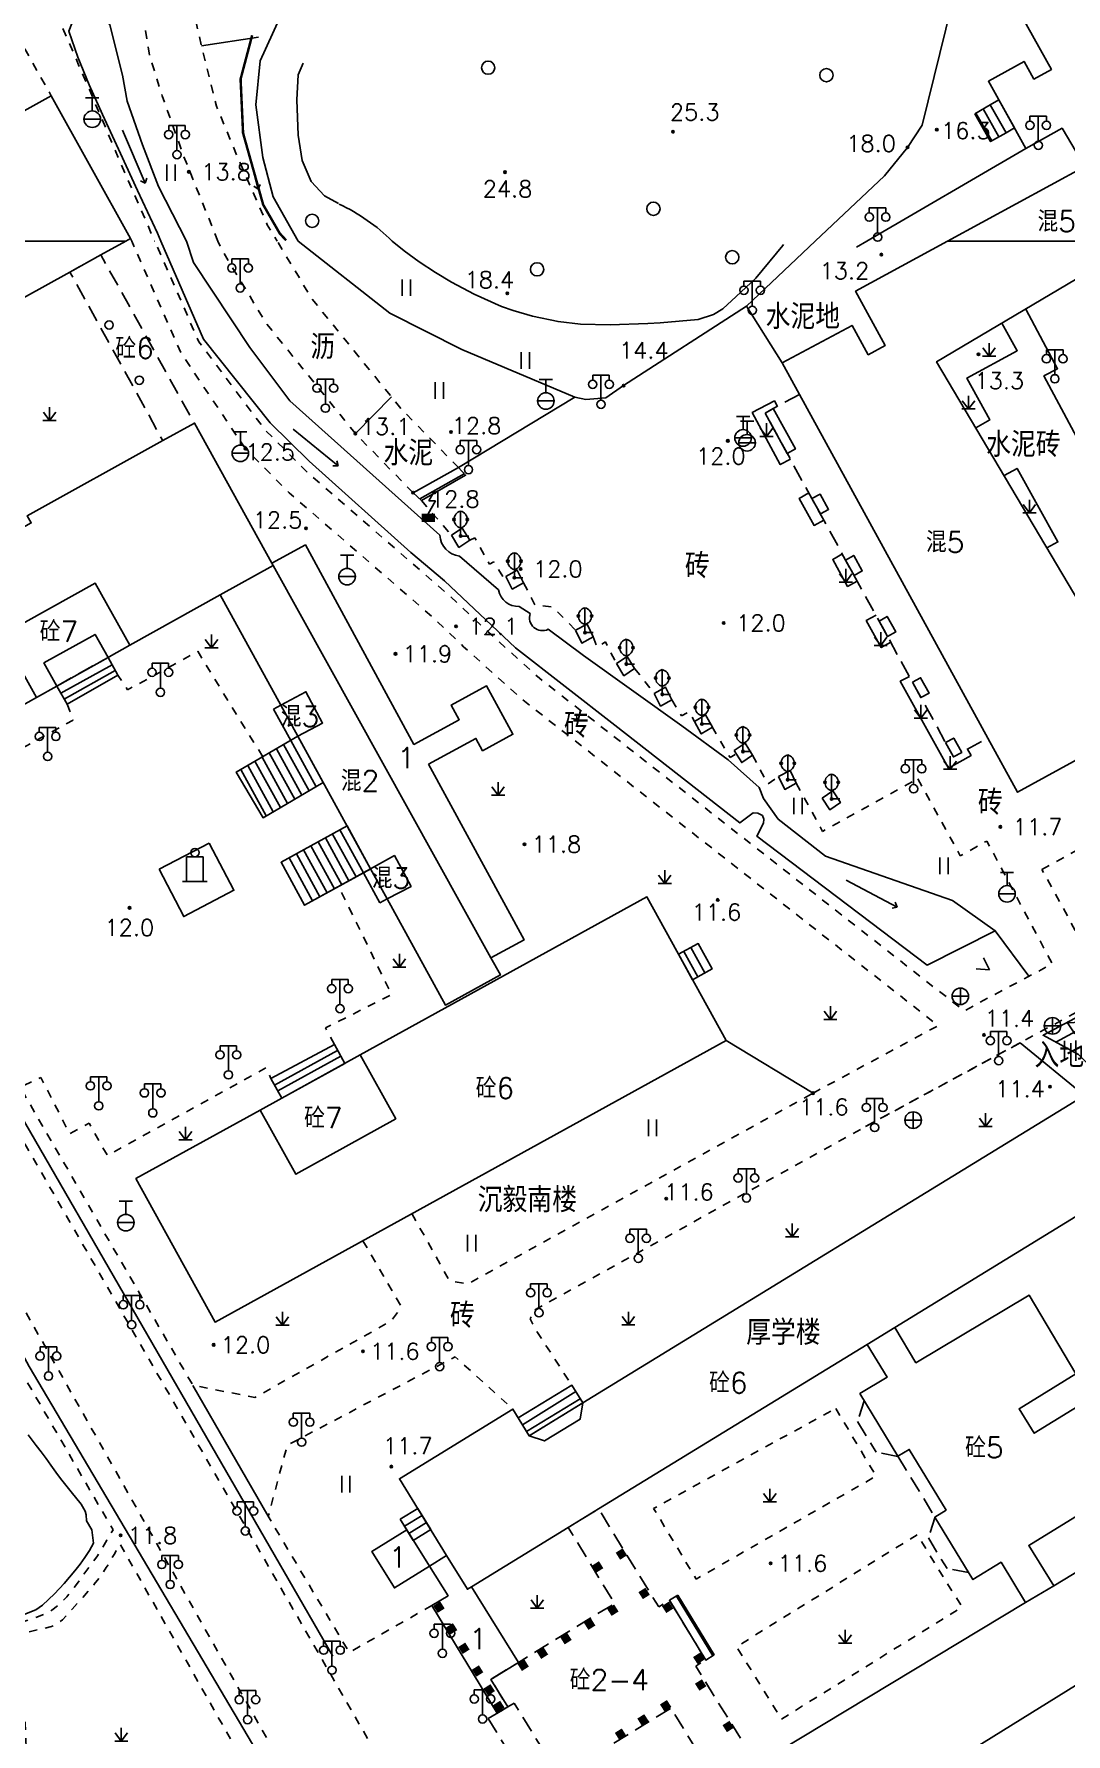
# Model space of a CAD drawing. Extents: x 115374 to 116875, y 149866 to 152432.
# Drawn here: x 116290.3 to 116415, y 150319.4 to 150525.1 of the extents above; entities that cross this region are included whole.
import ezdxf
from ezdxf.enums import TextEntityAlignment as Align

# ---------------------------------------------------------------- set-up
doc = ezdxf.new("R2010")
doc.units = 0
doc.header["$MEASUREMENT"] = 0
doc.header["$PDMODE"] = 32
doc.header["$PDSIZE"] = 0.3
for name, pattern in [('X3', [5, 4, -1]), ('X5', [3, 2, -1]), ('X6', [2, 1, -1])]:
    doc.linetypes.add(name, pattern=pattern)
doc.layers.get('0').update_dxf_attribs({"linetype": 'CONTINUOUS'})
for name, color, linetype in [('BOUND', 7, 'CONTINUOUS'), ('DLDW', 14, 'CONTINUOUS'), ('DLSS', 5, 'CONTINUOUS'), ('DMTZ', 5, 'CONTINUOUS'), ('GCD', 1, 'CONTINUOUS'), ('GXYZ', 2, 'CONTINUOUS'), ('JMD', 6, 'CONTINUOUS'), ('SXSS', 5, 'CONTINUOUS'), ('YZH', 2, 'CONTINUOUS'), ('ZBTZ', 5, 'CONTINUOUS')]:
    doc.layers.add(name, color=color, linetype=linetype)
doc.styles.add('HZ', font='rs.shx', dxfattribs={"bigfont": 'hztxt.shx'})
doc.linetypes.add('X33', pattern='A,2,[150,symbolx.shx,S=1,R=0,X=0,Y=1],1e-11', length=2)
doc.linetypes.add('X34', pattern='A,2,[150,symbolx.shx,S=1,R=0,X=0,Y=0],1e-11', length=2)
doc.linetypes.add('X35', pattern='A,2,[4,symbolt.shx,S=1,R=0,X=0,Y=0],2,[28,symbolt.shx,S=1,R=0,X=0,Y=0],1e-11', length=4)
doc.linetypes.add('X36', pattern='A,2,[4,symbolt.shx,S=1,R=180,X=0,Y=0],2,[28,symbolt.shx,S=1,R=180,X=0,Y=0],1e-11', length=4)
doc.linetypes.add('X4', pattern='A,0,-1e-09,[149,symbolx.shx,S=0.15,R=0,X=0,Y=0],-1.6', length=1.6)
doc.linetypes.add('X49', pattern='A,0,[5,symbolt.shx,S=1,R=0,X=0,Y=0],-10', length=10)

# ---------------------------------------------------------------- blocks, each defined once
blk = doc.blocks.new('GC133')
for p, q in [((-0.81, 2.59), (0.79, 2.59)), ((-0.01, 0.99), (-0.01, 2.59)), ((-1.01, -0.01), (0.99, -0.01))]:
    blk.add_line(p, q)
blk.add_circle((-0.01, -0.01), 1)
blk = doc.blocks.new('GC097')
for p, q in [((-1, 2.92), (-1, 3.52)), ((-1, 3.52), (1, 3.52)), ((0, 0.52), (0, 3.52)), ((1, 3.52), (1, 2.92))]:
    blk.add_line(p, q)
for centre in [(-1, 2.42), (1, 2.42), (0.01, 0)]:
    blk.add_circle(centre, 0.5)
blk = doc.blocks.new('GC121')
for p, q in [((-0.5, -0.64), (-0.5, 1.36)), ((-0.5, -0.64), (-0.5, 0.86)), ((0.5, -0.64), (0.5, 1.36))]:
    blk.add_line(p, q)
blk = doc.blocks.new('GC122')
blk.add_circle((0, 0), 0.8)
blk = doc.blocks.new('GC276')
at = {"linetype": 'Continuous'}
blk.add_circle((0, 0), 0.5, dxfattribs=at)
blk = doc.blocks.new('GC124')
for p, q in [((0, -0.8), (-0.75, 0.2)), ((0, -0.8), (0, 0.8)), ((0, -0.8), (0.75, 0.2)), ((-0.8, -0.8), (0.75, -0.8)), ((0.8, -0.8), (0, -0.8))]:
    blk.add_line(p, q)
blk = doc.blocks.new('GC271')
at = {"const_width": 1}
blk.add_lwpolyline([(-0.5, 0), (0.5, 0)], dxfattribs=at)
blk = doc.blocks.new('GC107')
for p, q in [((-1, 3), (1, 3)), ((-1, 0), (-1, 3)), ((1, 3), (1, 0)), ((-1.5, 0), (1.5, 0))]:
    blk.add_line(p, q)
blk.add_circle((0, 3.5), 0.5)
blk = doc.blocks.new('GC264')
at = {"linetype": 'Continuous'}
for p, q in [((0, 0), (7, 0)), ((7, 0), (6.5, 0.4)), ((7, 0), (6.5, -0.4))]:
    blk.add_line(p, q, dxfattribs=at)
blk = doc.blocks.new('GC037')
for p, q in [((0, 0), (-1.39, 0.8)), ((-1.39, -0.8), (0, 0))]:
    blk.add_line(p, q)
blk = doc.blocks.new('GC143')
for q in [(-0.02, 3), (-0.02, 1.4), (0.73, 0), (0.98, 0)]:
    blk.add_line((-0.02, 0), q)
for centre, start, end in [((0.2, 2), 102.6815, 257.3194), ((-0.25, 2), 282.6804, 77.3204)]:
    blk.add_arc(centre, 1.03, start, end)
for p in [(-0.82, 2), (-0.02, 0), (0.78, 2)]:
    blk.add_point(p)
blk = doc.blocks.new('GC044')
for p, q in [((-1, 0), (1, 0)), ((0, -1), (0, 1))]:
    blk.add_line(p, q)
blk.add_circle((0, 0), 1)
blk = doc.blocks.new('GC129')
for p, q in [((0.06, 2.05), (0.66, 3.09)), ((0.48, 3.03), (0.67, 3.09)), ((0.67, 3.09), (0.72, 2.93)), ((-0.04, 0.49), (0.86, 2.05)), ((0.86, 2.05), (0.06, 2.05))]:
    blk.add_line(p, q)
at = {"linetype": 'Continuous', "const_width": 1, "flags": 128}
blk.add_lwpolyline([(-0.83, 0), (0.77, 0)], dxfattribs=at)
blk.add_point((0.67, 3.09))

msp = doc.modelspace()

# ---------------------------------------------------------------- linework, layer by layer
at = {"layer": 'BOUND', "linetype": 'Continuous', "flags": 128}
for points in [[(116405.84, 150516.48), (116406.88, 150517.08), (116408.77, 150513.69), (116407.76, 150513.11)], [(116403.96, 150515.42), (116405.84, 150516.48), (116407.76, 150513.12), (116405.88, 150512.05)], [(116337.08, 150468.63), (116336.07, 150469.57), (116341.56, 150472.61), (116342.41, 150471.68)], [(116293.01, 150446.19), (116294.24, 150443.98), (116300.38, 150447.52), (116299.2, 150449.64)], [(116318.87, 150398.71), (116320.2, 150396.34), (116327.83, 150400.54), (116326.56, 150402.84)], [(116348.77, 150357.68), (116350.1, 150355.5), (116356.58, 150359.48), (116355.27, 150361.61)], [(116334.52, 150345.4), (116336.1, 150342.85), (116338.21, 150344.16), (116336.64, 150346.7)], [(116368.08, 150336.22), (116367.06, 150335.6), (116371.44, 150328.38), (116372.46, 150329.01)]]:
    msp.add_lwpolyline(points, close=True, dxfattribs=at)
for points, elevation in [([(116322.14, 150440.11), (116314.69, 150435.77), (116317.94, 150430.25), (116325.21, 150434.51)], 12.71), ([(116328.1, 150429.26), (116320.11, 150424.87), (116322.96, 150419.68), (116330.94, 150424.07)], 12.96), ([(116368.16, 150413.74), (116369.85, 150410.67), (116372.22, 150411.97), (116370.53, 150415.04)], 37.28)]:
    msp.add_lwpolyline(points, close=True, dxfattribs=dict(at, elevation=elevation))
at = {"layer": 'DLDW', "linetype": 'Continuous', "elevation": 12.26, "flags": 128}
for points in [[(116305.37, 150424.02), (116311.43, 150427.19)], [(116305.37, 150424.02), (116308.36, 150418.31), (116314.42, 150421.48), (116311.43, 150427.19)]]:
    msp.add_lwpolyline(points, dxfattribs=at)
at = {"layer": 'DLSS', "linetype": 'X6', "flags": 128}
for points, elevation in [([(116320.09, 150541.55), (116309.29, 150535.69), (116308.5, 150535.12), (116308.09, 150534.32), (116310.49, 150523.62), (116312.3, 150516.31), (116314.85, 150510.18), (116318.44, 150501.98), (116319.64, 150500)], 8.31), ([(116263.54, 150278.27), (116258.09, 150274.14), (116258.09, 150271.7), (116259.52, 150270.27), (116317.78, 150306.56), (116319.93, 150308.43), (116320.65, 150311.29), (116320.7, 150313.06), (116320.23, 150315.67), (116215.98, 150500)], 12.56), ([(116226.25, 150500), (116344.72, 150294.33), (116384.44, 150225.75), (116386.7, 150220.39), (116389.2, 150215.89), (116393.83, 150212.37), (116395.29, 150211.5), (116398.87, 150208.35), (116401.2, 150207), (116402.92, 150205.89), (116404.63, 150205.41), (116408.18, 150203.75), (116410.22, 150203.04), (116415.96, 150201.22), (116427.94, 150198.99), (116431.5, 150198.93), (116433.24, 150199.91), (116434.62, 150201.58), (116436.41, 150205.04), (116500, 150335.22)], 16.41), ([(116317.89, 150437.64), (116310.04, 150450.39), (116301.57, 150445.72), (116300.38, 150447.52)], 12.02), ([(116294.24, 150443.98), (116294.98, 150442.07), (116275.97, 150431.56), (116278.17, 150426.88), (116276.22, 150425.77), (116279.52, 150419.15), (116277.38, 150417.85)], 12.02), ([(116390.77, 150392.91), (116446.16, 150422.94), (116449.53, 150424.69), (116451.54, 150425.67), (116453.42, 150426.36), (116477.6, 150428.36), (116481.2, 150428.7), (116484.32, 150429.44), (116486.42, 150430.4), (116488.86, 150431.82), (116490.97, 150433.5), (116492.15, 150435.16), (116496.2, 150442.41)], 11.56), ([(116326.56, 150402.84), (116325.48, 150404.83), (116333.49, 150408.87), (116327.06, 150421.93)], 12.02), ([(116330.01, 150379.1), (116334.56, 150371.27), (116334.38, 150370.69), (116333.39, 150369.37), (116316.96, 150360.14), (116309.46, 150361.6), (116288.56, 150397.67), (116291.08, 150398.84), (116294.57, 150392.02), (116296.9, 150393.31), (116299.12, 150389.4), (116318.3, 150400.02), (116318.87, 150398.71)], 12.02), ([(116267.84, 150379.07), (116276.47, 150384.31), (116299.81, 150344.12), (116299.55, 150343.74), (116299.06, 150342.87), (116298.57, 150342), (116297.94, 150341), (116297.36, 150340.19), (116296.76, 150339.39), (116295.95, 150338.31), (116295.37, 150337.5), (116294.2, 150336.01), (116293.51, 150335.29), (116292.41, 150334.41), (116291.53, 150333.93), (116289.99, 150333.32), (116289.03, 150333.05), (116287.28, 150332.74), (116285.28, 150332.66), (116284.28, 150332.67), (116282.31, 150332.93), (116276.98, 150338.22), (116277.85, 150341.61), (116279.69, 150347.67), (116276.66, 150352.2), (116259.7, 150367.99), (116258.37, 150368.41), (116257.4, 150368.24), (116254.31, 150367.35), (116252.25, 150369.9), (116253.57, 150370.91)], 12.03), ([(116338.35, 150334.98), (116328.35, 150329.29), (116318.57, 150345.76), (116320.85, 150354.35), (116341.15, 150365.06), (116348.13, 150358.73)], 11.78)]:
    msp.add_lwpolyline(points, dxfattribs=dict(at, elevation=elevation))
for points in [[(116312.49, 150500), (116308.32, 150510.33), (116305.75, 150517.58), (116304.27, 150522.26), (116302.89, 150530.29), (116302.11, 150531.05), (116299.9, 150531.28), (116298.65, 150530.59), (116292.94, 150527.56)], [(116292.94, 150527.56), (116297.03, 150518.13), (116300.73, 150509.4), (116304.84, 150500)], [(116288.14, 150525.01), (116292.34, 150517.58)], [(116301.93, 150500.32), (116302.07, 150500)], [(116315.81, 150474.89), (116308.08, 150486.37), (116302.07, 150500)], [(116397.09, 150434.97), (116402.21, 150425.65), (116405.43, 150427.44), (116413.33, 150412.59), (116402.68, 150406.9), (116351.36, 150447.12), (116344.43, 150453.38), (116340.55, 150457.05), (116323.34, 150471.98), (116318.11, 150477.25), (116310.18, 150487.83), (116304.84, 150500)], [(116336.07, 150469.57), (116329.1, 150476.73), (116318.36, 150490), (116312.95, 150498.95), (116312.49, 150500)], [(116341.56, 150472.61), (116334.58, 150479.77), (116323.84, 150493.03), (116319.64, 150500)], [(116384.41, 150396.94), (116399.54, 150405.12), (116349.23, 150444.6), (116342.18, 150450.95), (116338.34, 150454.6), (116321.08, 150469.57), (116315.77, 150474.93)], [(116337.08, 150468.63), (116340.72, 150464.42)], [(116342.91, 150463.83), (116343.53, 150464.1), (116345.31, 150460.93), (116345.83, 150461.22), (116347, 150459.29), (116347.27, 150459.43), (116347.31, 150459.42)], [(116349.43, 150458.67), (116350.83, 150455.95), (116352.92, 150455.77), (116355.72, 150452.94)], [(116357.84, 150452.12), (116358.33, 150450.87), (116359.31, 150451.52), (116360.66, 150448.91)], [(116362.85, 150448.32), (116365.22, 150445.3)], [(116367.36, 150444.51), (116368.5, 150442.6), (116369.4, 150443.06), (116370.09, 150441.91)], [(116372.22, 150441.26), (116374.39, 150437.54), (116375.15, 150438)], [(116377.1, 150437.81), (116378.94, 150434.33), (116380.25, 150435.24)], [(116382.38, 150434.43), (116385.57, 150428.61), (116397.09, 150434.97)], [(116409.47, 150403.05), (116390.77, 150392.91), (116350.54, 150370.59), (116350.24, 150369.63), (116350.93, 150368.27), (116355.27, 150361.61)], [(116335.93, 150382.37), (116340.44, 150374.28), (116342.66, 150373.84), (116384.41, 150396.94)]]:
    msp.add_lwpolyline(points, dxfattribs=at)
at = {"layer": 'DLSS', "linetype": 'X4', "flags": 128}
for points in [[(116380.69, 150485.27), (116376.36, 150492.15)], [(116333.46, 150481.15), (116329.1, 150476.73)], [(116341.56, 150472.61), (116355.61, 150481.11)], [(116309.46, 150361.6), (116318.57, 150345.76)]]:
    msp.add_lwpolyline(points, dxfattribs=at)
at = {"layer": 'DLSS', "linetype": 'X6', "flags": 128}
msp.add_lwpolyline([(116412.08, 150424.01), (116420.39, 150428.53), (116425.58, 150419.15), (116417.22, 150414.61)], close=True, dxfattribs=at)
for points, elevation in [([(116387.15, 150358.82), (116392.04, 150350.62), (116370.29, 150338.17), (116365.15, 150346.71)], 11.45), ([(116285.7, 150331.3), (116286.81, 150331.31), (116288.76, 150331.6), (116292.36, 150332.42), (116292.91, 150332.66), (116293.7, 150333.25), (116294.87, 150334.54), (116295.55, 150335.3), (116296.89, 150336.79), (116297.54, 150337.54), (116298.45, 150338.71), (116298.99, 150339.55), (116299.5, 150340.41), (116300, 150341.28), (116300.65, 150342.41), (116316.8, 150313.9), (116316.54, 150311.99), (116315.24, 150309.74), (116313.66, 150308.24), (116298.18, 150298.1), (116297.38, 150299.2), (116296.79, 150300.01), (116296.21, 150300.82), (116295.74, 150301.52), (116295.19, 150302.35), (116294.65, 150303.2), (116294.12, 150304.05), (116293.6, 150304.9), (116293.1, 150305.76), (116292.6, 150306.63), (116292.05, 150307.64), (116291.59, 150308.53), (116291.16, 150309.43), (116290.75, 150310.35), (116290.23, 150311.72), (116289.93, 150312.68), (116289.7, 150313.65), (116289.53, 150314.62), (116289.41, 150315.62), (116289.34, 150316.62), (116289.3, 150317.63), (116289.26, 150318.64), (116289.23, 150319.64), (116289.18, 150320.65), (116289.11, 150321.65), (116288.99, 150322.64), (116288.79, 150323.61), (116288.59, 150324.25), (116288.04, 150325.42), (116287.55, 150326.24), (116287.01, 150327.02), (116286.02, 150328.15), (116283.12, 150331.39)], 12.03), ([(116396.99, 150343.54), (116375.17, 150329.99), (116380.6, 150321.23), (116402.43, 150334.79)], 11.53)]:
    msp.add_lwpolyline(points, close=True, dxfattribs=dict(at, elevation=elevation))
at = {"layer": 'DMTZ', "linetype": 'X36', "flags": 128}
for points in [[(116384.67, 150500), (116393.05, 150507.92), (116395.84, 150511.34), (116397.6, 150514.02), (116401.21, 150528.6), (116405.43, 150534.35), (116406.46, 150535.1), (116425.3, 150546.74), (116441.1, 150556.37), (116442.77, 150553.29)], [(116390.9, 150500), (116410.15, 150511.22)], [(116377.91, 150433.92), (116378.42, 150432.58), (116380.21, 150430.07), (116385.92, 150425.6), (116401.29, 150420.25), (116406.41, 150416.59), (116398.2, 150412.43), (116377.62, 150428.04), (116378.42, 150429.61), (116378.47, 150430.08), (116378.3, 150430.51), (116377.74, 150430.83), (116377.17, 150430.86), (116375.57, 150429.64), (116360.44, 150441.46), (116348.47, 150450.79), (116339.87, 150458.92), (116335.81, 150462.33), (116323.5, 150473.37), (116318.78, 150478.01), (116310.74, 150488.15), (116305.6, 150500)], [(116322.17, 150500), (116333.26, 150491.28), (116341.98, 150486.88), (116355.61, 150481.11), (116356.96, 150480.86), (116359.38, 150481.05), (116361.52, 150482.52), (116376.36, 150492.15), (116384.67, 150500)], [(116389.66, 150499.27), (116390.9, 150500)], [(116410.12, 150491.79), (116413.97, 150484.57), (116412.33, 150483.7), (116419.92, 150469.48), (116421.77, 150470.46), (116423.1, 150468.06)], [(116451.54, 150370.32), (116433.87, 150384.09), (116416.52, 150401.6), (116412.23, 150403.94), (116419.3, 150407.71), (116425.19, 150401.1), (116440.66, 150388.22), (116446.76, 150384.53)]]:
    msp.add_lwpolyline(points, dxfattribs=at)
at = {"layer": 'DMTZ', "linetype": 'X35', "elevation": 8.31, "flags": 128}
msp.add_lwpolyline([(116322.17, 150500), (116319.15, 150505.37), (116317.92, 150510.1), (116317.08, 150516.49), (116317.58, 150521.8), (116319.91, 150526.93), (116323.96, 150530.5), (116330.02, 150533.58), (116334.27, 150535.92), (116338.66, 150537.74), (116341.85, 150539.4), (116343.26, 150542.03), (116345.62, 150547.41)], dxfattribs=at)
at = {"layer": 'DMTZ', "linetype": 'X36', "elevation": 8.31, "flags": 128}
msp.add_lwpolyline([(116305.6, 150500), (116305.18, 150500.98), (116302.76, 150506.11), (116300.72, 150510.62), (116298.54, 150515.31), (116296.92, 150518.92), (116295.53, 150522.26), (116294.46, 150525.4), (116295.1, 150527.06), (116295.78, 150527.9), (116296.56, 150527.95), (116298.03, 150527.84), (116298.68, 150527.31), (116299.43, 150526.15), (116300.96, 150520.08), (116301.51, 150516.93), (116303.35, 150511.64), (116305.28, 150506.63), (116308.7, 150500)], dxfattribs=at)
at = {"layer": 'DMTZ', "linetype": 'X33', "elevation": 8.31, "flags": 128}
for points in [[(116327.07, 150504.56), (116325.38, 150505.47), (116323.75, 150507.23), (116322.65, 150509.76), (116322.19, 150512.81), (116322, 150517.1), (116322.19, 150520.11), (116322.77, 150521.54)], [(116373.53, 150491.8), (116372.39, 150491.11), (116370.54, 150490.53), (116365.93, 150490.12), (116364.45, 150490.04), (116359.9, 150489.88), (116356.31, 150489.97), (116353.6, 150490.28), (116350.52, 150490.91), (116348.17, 150491.6), (116346.74, 150492.11), (116343.45, 150493.58), (116340.72, 150495.04), (116338.76, 150496.22), (116336.82, 150497.51), (116335, 150498.84), (116333.54, 150500)]]:
    msp.add_lwpolyline(points, dxfattribs=at)
msp.add_lwpolyline([(116333.54, 150500, 0.085589), (116327.15, 150504.48)], format="xyb", dxfattribs=at)
at = {"layer": 'DMTZ', "linetype": 'X35', "flags": 128}
msp.add_lwpolyline([(116377.91, 150433.92), (116374.14, 150437.27), (116368.54, 150441.39), (116356.66, 150449.9), (116352.41, 150453.05, -0.667666), (116350.23, 150454.96), (116348.9, 150455.81, -0.378757), (116346.41, 150457.82), (116341.68, 150461.91, -0.371555), (116339.31, 150464.42), (116321.19, 150480.7), (116316.35, 150487.13), (116309.54, 150497.43), (116308.7, 150500)], format="xyb", dxfattribs=at)
at = {"layer": 'DMTZ', "linetype": 'X34', "elevation": 8.31, "flags": 128}
msp.add_lwpolyline([(116373.53, 150491.8), (116375.11, 150493.29), (116377.5, 150495.53), (116380.78, 150499.48), (116380.85, 150499.58)], dxfattribs=at)
at = {"layer": 'GCD', "linetype": 'Continuous'}
for p in [(116367.48, 150513.23, 25.3), (116399.38, 150513.48, 16.3), (116395.84, 150511.34, 17.99), (116308.97, 150508.38, 13.79), (116347.18, 150508.34, 24.8), (116392.68, 150498.38, 13.21), (116347.46, 150493.69, 18.4), (116404.41, 150486.32, 13.27), (116361.52, 150482.52, 14.4), (116329.1, 150476.73, 13.08), (116340.65, 150476.91, 12.82), (116374.12, 150475.85, 12.05), (116315.81, 150474.89, 12.51), (116336.07, 150469.57, 12.81), (116323.13, 150465.26, 12.5), (116349.07, 150460.35, 11.98), (116341.27, 150453.41, 12.15), (116373.62, 150453.82, 12.02), (116333.95, 150450.08, 11.9), (116407.06, 150429.16, 11.67), (116349.54, 150427.05, 11.8), (116372.9, 150420.32, 11.55), (116301.8, 150419.36, 12), (116405.07, 150403.99, 11.37), (116413.06, 150397.72, 11.4), (116384.41, 150396.94, 11.6), (116366.67, 150384.18, 11.56), (116311.97, 150366.5, 12), (116330.01, 150365.71, 11.6), (116333.44, 150351.78, 11.7), (116300.72, 150343.45, 11.8), (116379.29, 150340.07, 11.6)]:
    msp.add_point(p, dxfattribs=at)
at = {"layer": 'GXYZ', "linetype": 'X3', "flags": 128}
msp.add_lwpolyline([(116413.77, 150403.1), (116420.27, 150406.62)], dxfattribs=at)
at = {"layer": 'JMD', "linetype": 'Continuous', "flags": 128}
for points in [[(116447.11, 150549.8), (116443.13, 150547.58), (116442.99, 150547.83), (116415.54, 150532.65), (116415.65, 150532.46), (116408.84, 150528.64), (116413.23, 150520.78), (116411.11, 150519.6), (116409.92, 150521.74), (116405.62, 150519.34), (116410.15, 150511.22), (116414.52, 150513.66), (116417.27, 150509.02), (116426.15, 150513.86), (116426.55, 150513.15), (116453.84, 150528.41), (116452.21, 150531.33), (116458.19, 150534.79), (116451.85, 150545.84), (116450.01, 150544.78)], [(116301.35, 150500), (116260.7, 150500), (116292.34, 150517.58), (116301.93, 150500.32)], [(116417.27, 150509.02), (116400.68, 150500), (116422.61, 150500)], [(116277.63, 150487.99), (116278.12, 150487.12), (116294.6, 150496.26), (116298.34, 150498.33), (116301.35, 150500), (116260.7, 150500), (116242.7, 150490.02), (116245.96, 150484.14), (116246.37, 150483.39), (116246.92, 150482.4), (116249.34, 150483.74), (116249.34, 150483.76), (116249.37, 150483.76), (116250.46, 150484.37), (116255.8, 150474.74), (116259.13, 150476.59), (116271.89, 150483.66), (116271.4, 150484.54)], [(116286.35, 150452.35), (116297.65, 150458.63), (116301.85, 150451.12), (116312.76, 150457.21), (116319.16, 150460.78), (116319.01, 150461.06), (116309.63, 150477.98), (116305.82, 150475.87), (116289.43, 150466.78), (116289.91, 150465.91), (116283.69, 150462.46), (116283.21, 150463.33), (116270.41, 150456.24), (116267.08, 150454.39), (116271.55, 150446.33), (116271.9, 150446.52), (116272.97, 150444.6), (116269.22, 150442.52), (116273.29, 150435.18), (116290.55, 150444.81)], [(116337.94, 150436.74), (116343.66, 150439.85), (116344.47, 150438.36), (116348.14, 150440.36), (116344.95, 150446.21), (116340.68, 150443.89), (116341.65, 150442.11), (116336.18, 150439.13), (116323.05, 150463.26), (116319.01, 150461.06), (116319.16, 150460.78), (116345.48, 150413.31), (116349.48, 150415.48)], [(116319.16, 150460.78), (116312.76, 150457.21), (116320.08, 150443.87), (116323.11, 150445.5), (116325.14, 150441.7), (116322.14, 150440.11), (116330.94, 150424.07), (116333.81, 150425.68), (116335.83, 150421.96), (116332.94, 150420.44), (116339.98, 150407.59), (116346.62, 150411.25), (116345.48, 150413.31)], [(116297.65, 150458.63), (116286.35, 150452.35), (116290.55, 150444.81), (116293.01, 150446.19), (116291.45, 150448.98), (116297.64, 150452.44), (116299.2, 150449.64), (116299.32, 150449.71), (116301.85, 150451.12)], [(116323.11, 150445.5), (116320.08, 150443.87), (116322.14, 150440.11), (116325.14, 150441.7)], [(116333.81, 150425.68), (116330.94, 150424.07), (116332.94, 150420.44), (116335.83, 150421.96)], [(116373.91, 150403.31), (116364.34, 150420.68), (116329.67, 150401.56), (116333.97, 150393.85), (116321.91, 150387.14), (116317.58, 150394.89), (116302.56, 150386.61), (116312.14, 150369.25)], [(116329.67, 150401.56), (116317.58, 150394.89), (116321.91, 150387.14), (116333.97, 150393.85)], [(116423.46, 150386.49), (116417.22, 150396.68), (116356.58, 150359.48), (116356.25, 150357.51), (116351.94, 150354.87), (116350.1, 150355.5), (116348.13, 150358.73), (116334.42, 150350.31), (116340.12, 150341.03), (116342.64, 150336.93), (116343.15, 150337.24), (116354.81, 150344.39), (116358.5, 150346.65), (116390.95, 150366.55), (116394.3, 150368.6)], [(116418.05, 150360.04), (116411.15, 150355.8), (116409.32, 150358.78), (116416.19, 150363.01), (116410.53, 150372.51), (116396.85, 150364.34), (116394.3, 150368.6), (116390.95, 150366.55), (116393.36, 150362.59), (116390.08, 150360.6), (116394.68, 150353.03), (116396.04, 150353.86), (116400.5, 150346.51), (116399.15, 150345.66), (116403.74, 150338.1), (116407.15, 150340.2), (116410.1, 150335.32), (116413.5, 150337.37), (116410.49, 150342.25), (116423.91, 150350.5)], [(116335.31, 150344.12), (116331.08, 150341.49), (116333.82, 150337.1), (116338.05, 150339.73)], [(116338.35, 150334.98), (116346.25, 150321.96), (116347.51, 150322.71), (116345.47, 150326.03), (116348.8, 150328.08), (116343.15, 150337.24), (116342.64, 150336.93), (116340.12, 150341.03), (116338.05, 150339.73), (116340.31, 150336.15)], [(116386.2, 150308.11), (116386.58, 150307.87), (116387, 150307.72), (116387.45, 150307.68), (116387.89, 150307.75), (116424.31, 150330.38), (116418.25, 150340.23), (116413.5, 150337.37), (116410.1, 150335.32), (116377.61, 150315.76), (116373.09, 150313.04), (116362.09, 150306.42), (116361.18, 150305.87), (116363.96, 150301.45), (116369.86, 150292.07), (116383.49, 150300.65), (116381.43, 150303.74), (116381.78, 150305.37), (116386.2, 150308.11)]]:
    msp.add_lwpolyline(points, close=True, dxfattribs=at)
at = {"layer": 'JMD', "linetype": 'X5', "flags": 128}
for points in [[(116298.34, 150498.33), (116294.6, 150496.26), (116305.82, 150475.87), (116309.63, 150477.98)], [(116373.09, 150313.04), (116377.61, 150315.76), (116370.23, 150327.64), (116371.44, 150328.38), (116367.06, 150335.6), (116365.77, 150334.8), (116358.5, 150346.65), (116354.81, 150344.39), (116360.44, 150335.23), (116348.8, 150328.08), (116345.47, 150326.03), (116347.51, 150322.71), (116348.28, 150323.17), (116351.82, 150317.42), (116351.05, 150316.95), (116353, 150313.78), (116356.37, 150315.85), (116367.25, 150322.55)]]:
    msp.add_lwpolyline(points, close=True, dxfattribs=at)
at = {"layer": 'JMD', "linetype": 'Continuous', "flags": 128}
for points in [[(116417.58, 150437.97), (116409.13, 150433.34), (116405.54, 150439.88), (116382.77, 150481.47), (116380.69, 150485.27), (116389.14, 150489.81), (116391.08, 150486.26), (116393.13, 150487.37), (116389.55, 150493.95), (116400.68, 150500), (116422.61, 150500)], [(116420.5, 150497.94), (116399.35, 150485.42), (116420.78, 150449.23)]]:
    msp.add_lwpolyline(points, dxfattribs=at)
at = {"layer": 'SXSS', "linetype": 'Continuous'}
for p, q in [((116300.94, 150513.44), (116303.7, 150507.01)), ((116315.56, 150513.05), (116317.34, 150506.28)), ((116303.7, 150507.01), (116303.14, 150507.31)), ((116303.7, 150507.01), (116303.87, 150507.62)), ((116317.34, 150506.28), (116316.83, 150506.66)), ((116317.34, 150506.28), (116317.6, 150506.86)), ((116355.87, 150442.18), (116355.81, 150442.81)), ((116355.87, 150442.18), (116355.23, 150442.26))]:
    msp.add_line(p, q, dxfattribs=at)
at = {"layer": 'SXSS', "flags": 128}
msp.add_lwpolyline([(116316.62, 150524.9, 0.3, 0.3, 0), (116315.22, 150519.6, 0.3, 0.3, 0), (116315.52, 150513.07, 0.3, 0.3, 0), (116317.95, 150504.41, 0.3, 0.3, 0), (116319.95, 150500.94, 0.3, 0.3, 0), (116320.72, 150500.1, 0.3, 0.3, 0)], format="xyseb", dxfattribs=at)
at = {"layer": 'SXSS', "linetype": 'Continuous', "flags": 128}
for points in [[(116296.58, 150345.2), (116296.54, 150345.94), (116296.42, 150346.38), (116295.97, 150347.24), (116294.75, 150348.73), (116294.09, 150349.52), (116293.47, 150350.32), (116292.87, 150351.12), (116292.28, 150351.93), (116291.7, 150352.74), (116291.12, 150353.54), (116290.53, 150354.33), (116289.53, 150355.6)], [(116289.16, 150333.94), (116290.46, 150334.46), (116291.27, 150335.02), (116292.74, 150336.4), (116293.88, 150337.65), (116294.54, 150338.41), (116295.19, 150339.18), (116295.82, 150339.96), (116296.41, 150340.76), (116296.96, 150341.63), (116297.43, 150342.51), (116297.25, 150344.14), (116296.58, 150345.2)]]:
    msp.add_lwpolyline(points, dxfattribs=at)
at = {"layer": 'YZH', "linetype": 'Continuous'}
for p, q in [((116404.1, 150515.5), (116406.02, 150512.13)), ((116404.97, 150515.99), (116406.89, 150512.62)), ((116336.88, 150468.83, 12.81), (116342.23, 150471.87, 12.82)), ((116300.38, 150447.52, 39.83), (116299.2, 150449.64, 39.83)), ((116294.24, 150443.98, 39.83), (116293.01, 150446.19, 39.83)), ((116368.16, 150413.74, 37.28), (116370.53, 150415.04, 37.28)), ((116369.85, 150410.67, 37.28), (116372.22, 150411.97, 37.28)), ((116356.58, 150359.48, 34.71), (116355.27, 150361.61, 34.71)), ((116356.27, 150359.99, 34.71), (116349.79, 150356.01, 34.71)), ((116334.52, 150345.4), (116335.31, 150344.12)), ((116335.04, 150344.55, 34.7), (116337.15, 150345.86, 34.7)), ((116335.57, 150343.7, 34.7), (116337.68, 150345.01, 34.7)), ((116336.1, 150342.85, 34.7), (116338.21, 150344.16, 34.7)), ((116368.08, 150336.22, 34.71), (116367.06, 150335.6, 34.71)), ((116372.3, 150328.9, 34.71), (116367.91, 150336.12, 34.71)), ((116371.44, 150328.38, 34.71), (116372.46, 150329.01, 34.71))]:
    msp.add_line(p, q, dxfattribs=at)
at = {"layer": 'YZH', "linetype": 'X5'}
for p, q in [((116293.01, 150446.19), (116299.2, 150449.64, 39.83)), ((116345.15, 150321.3, 30.73), (116348.28, 150323.17, 30.73)), ((116345.15, 150321.3, 28.28), (116348.68, 150315.52, 28.28))]:
    msp.add_line(p, q, dxfattribs=at)
at = {"layer": 'YZH'}
for p, q in [((116299.68, 150448.77, 39.83), (116293.5, 150445.31, 39.83)), ((116300.07, 150448.07, 39.83), (116293.89, 150444.61, 39.83)), ((116319.55, 150438.6, 30.72), (116322.62, 150433, 30.72)), ((116320.41, 150439.1, 30.72), (116323.49, 150433.5, 30.72)), ((116321.28, 150439.61, 30.72), (116324.35, 150434.01, 30.72)), ((116316.09, 150436.59, 30.72), (116319.17, 150430.97, 30.72)), ((116316.96, 150437.09, 30.72), (116320.04, 150431.48, 30.72)), ((116317.82, 150437.59, 30.72), (116320.9, 150431.98, 30.72)), ((116318.69, 150438.1, 30.72), (116321.76, 150432.49, 30.72)), ((116315.23, 150436.09, 30.72), (116318.31, 150430.47, 30.72)), ((116327.22, 150428.78, 30.72), (116330.07, 150423.58, 30.72)), ((116322.84, 150426.37, 30.72), (116325.69, 150421.18, 30.72)), ((116323.72, 150426.85, 30.72), (116326.56, 150421.66, 30.72)), ((116324.59, 150427.33, 30.72), (116327.44, 150422.14, 30.72)), ((116325.47, 150427.81, 30.72), (116328.32, 150422.62, 30.72)), ((116326.35, 150428.29, 30.72), (116329.19, 150423.1, 30.72)), ((116321.09, 150425.4, 30.72), (116323.93, 150420.21, 30.72)), ((116321.96, 150425.89, 30.72), (116324.81, 150420.69, 30.72)), ((116370.47, 150411.01, 37.28), (116368.78, 150414.07, 37.28)), ((116371.34, 150411.49, 37.28), (116369.65, 150414.56, 37.28)), ((116326.95, 150402.12, 37.28), (116319.32, 150397.91, 37.28)), ((116327.34, 150401.42, 37.28), (116319.71, 150397.21, 37.28))]:
    msp.add_line(p, q, dxfattribs=at)
at = {"layer": 'YZH', "linetype": 'Continuous', "flags": 128}
msp.add_lwpolyline([(116405.84, 150516.48), (116406.88, 150517.08), (116408.77, 150513.69), (116407.76, 150513.11)], close=True, dxfattribs=at)
for points in [[(116403.96, 150515.42), (116405.84, 150516.48), (116407.76, 150513.12), (116405.88, 150512.05)], [(116378.62, 150479.2), (116379.6, 150479.74), (116382.29, 150474.87), (116381.29, 150474.32), (116378.62, 150479.2)], [(116337.08, 150468.63), (116336.07, 150469.57), (116341.56, 150472.61), (116342.41, 150471.68)], [(116384.28, 150468.87), (116385.26, 150469.41), (116386.3, 150467.56), (116385.3, 150467.01), (116384.28, 150468.87)], [(116388.35, 150461.43), (116389.33, 150461.98), (116390.37, 150460.12), (116389.37, 150459.57), (116388.35, 150461.43)], [(116392.39, 150454.05), (116393.37, 150454.6), (116394.41, 150452.74), (116393.41, 150452.19), (116392.39, 150454.05)], [(116396.45, 150446.65), (116397.42, 150447.2), (116398.46, 150445.34), (116397.46, 150444.79), (116396.45, 150446.65)], [(116320.08, 150443.87), (116319.21, 150443.38)], [(116400.44, 150439.37), (116401.42, 150439.9), (116402.39, 150438.16), (116401.39, 150437.61), (116400.44, 150439.37)], [(116332.94, 150420.44), (116332.05, 150419.98)], [(116327.83, 150400.54), (116326.56, 150402.84)], [(116320.2, 150396.34), (116318.87, 150398.71)], [(116355.75, 150360.84), (116349.28, 150356.84)], [(116356.27, 150359.99), (116349.79, 150356.01)]]:
    msp.add_lwpolyline(points, dxfattribs=at)
at = {"layer": 'YZH', "linetype": 'X5', "flags": 128}
for points in [[(116382.77, 150481.47), (116378.62, 150479.2), (116401.39, 150437.61), (116405.54, 150439.88)], [(116350.1, 150355.5), (116356.58, 150359.48)]]:
    msp.add_lwpolyline(points, dxfattribs=at)
at = {"layer": 'YZH', "flags": 128}
for points in [[(116319.21, 150443.38), (116321.28, 150439.61)], [(116330.07, 150423.58), (116332.05, 150419.98)]]:
    msp.add_lwpolyline(points, dxfattribs=at)
at = {"layer": 'YZH', "linetype": 'Continuous', "flags": 128}
for points, elevation in [([(116314.69, 150435.77), (116322.14, 150440.11)], 12.71), ([(116317.94, 150430.25), (116325.21, 150434.51)], 12.71), ([(116320.11, 150424.87), (116328.1, 150429.26)], 12.96), ([(116322.96, 150419.68), (116330.95, 150424.07)], 12.96)]:
    msp.add_lwpolyline(points, dxfattribs=dict(at, elevation=elevation))
at = {"layer": 'YZH', "linetype": 'X5', "elevation": 19.42, "flags": 128}
for points in [[(116390.6, 150359.74), (116389.8, 150357.21)], [(116389.8, 150357.21), (116392.05, 150353.5)], [(116394.66, 150353.01), (116392.05, 150353.5)], [(116394.68, 150353.03), (116399.15, 150345.66)], [(116399.16, 150345.69), (116398.36, 150343.15)], [(116398.36, 150343.15), (116400.61, 150339.44)], [(116403.22, 150338.96), (116400.61, 150339.44)]]:
    msp.add_lwpolyline(points, dxfattribs=at)
at = {"layer": 'ZBTZ', "linetype": 'X4', "elevation": 8.31, "flags": 128}
msp.add_lwpolyline([(116310.49, 150523.62), (116317.39, 150524.69)], dxfattribs=at)
at = {"layer": 'ZBTZ', "linetype": 'X49', "flags": 128}
for points, elevation in [([(116213.42, 150500), (116231.82, 150466.37), (116263.99, 150411.31), (116289.66, 150363.88), (116319.38, 150313.55), (116317.26, 150307.53), (116274.64, 150280.56), (116259.87, 150272.64)], 13.46), ([(116229.09, 150500), (116276.85, 150414.65), (116326.37, 150328.85)], 12.02)]:
    msp.add_lwpolyline(points, dxfattribs=dict(at, elevation=elevation))
at = {"layer": 'ZBTZ', "linetype": 'Continuous', "flags": 128}
for points in [[(116404.08, 150477.43), (116405.78, 150478.37), (116403.01, 150483.43), (116409.09, 150486.74), (116407.25, 150490.09)], [(116380.1, 150480.01), (116379.74, 150480.67), (116377.06, 150479.26), (116380.45, 150472.98), (116381.67, 150473.63)], [(116412.69, 150462.89), (116414.02, 150463.63), (116409.07, 150472.52), (116407.5, 150471.65)], [(116383.91, 150469.54), (116382.74, 150468.89), (116384.54, 150465.62), (116385.71, 150466.26)], [(116387.97, 150462.16), (116386.79, 150461.51), (116388.59, 150458.24), (116389.76, 150458.88)], [(116392.03, 150454.76), (116390.85, 150454.11), (116392.65, 150450.84), (116393.82, 150451.48)], [(116403.09, 150438.56), (116403.51, 150437.79), (116400.78, 150436.25), (116394.96, 150446.76), (116396.06, 150447.36)]]:
    msp.add_lwpolyline(points, dxfattribs=at)
for points in [[(116340.72, 150464.42), (116342.02, 150465.3), (116342.91, 150463.83), (116341.62, 150462.96)], [(116347.3, 150459.44), (116348.67, 150460.2), (116349.43, 150458.67), (116348.06, 150457.91)], [(116355.72, 150452.94), (116357.1, 150453.67), (116357.84, 150452.12), (116356.46, 150451.39)], [(116360.66, 150448.91), (116361.96, 150449.78), (116362.85, 150448.32), (116361.56, 150447.44)], [(116365.22, 150445.3), (116366.59, 150446.05), (116367.36, 150444.51), (116365.99, 150443.76)], [(116370.09, 150441.91), (116371.43, 150442.72), (116372.25, 150441.21), (116370.91, 150440.4)], [(116374.9, 150438.4), (116376.2, 150439.27), (116377.1, 150437.81), (116375.8, 150436.93)], [(116380.25, 150435.24), (116381.63, 150435.98), (116382.38, 150434.43), (116381, 150433.69)], [(116385.5, 150432.63), (116386.79, 150433.51), (116387.73, 150432.1), (116386.43, 150431.23)]]:
    msp.add_lwpolyline(points, close=True, dxfattribs=at)
at = {"layer": 'ZBTZ', "linetype": 'X4', "flags": 128}
for points in [[(116406.41, 150416.59), (116410.51, 150411.08)], [(116373.91, 150403.31), (116384.41, 150396.94)], [(116409.47, 150403.05), (116417.22, 150396.68)]]:
    msp.add_lwpolyline(points, dxfattribs=at)

# ---------------------------------------------------------------- block references
at = {"layer": 'DLDW', "linetype": 'Continuous'}
for name, p in [('GC097', (116411.63, 150511.59)), ('GC097', (116307.53, 150510.47)), ('GC097', (116392.21, 150500.49)), ('GC097', (116315.16, 150494.33)), ('GC097', (116377.06, 150491.64)), ('GC097', (116413.63, 150483.35)), ('GC097', (116325.47, 150479.8)), ('GC097', (116358.78, 150480.26, 12.13)), ('GC097', (116342.76, 150472.36)), ('GC097', (116305.52, 150445.43, 12.14)), ('GC097', (116291.89, 150437.67, 12.14)), ('GC097', (116396.56, 150433.76)), ('GC107', (116309.7, 150422.54)), ('GC097', (116327.23, 150407.17, 12.26)), ('GC097', (116406.85, 150400.87)), ('GC097', (116313.74, 150399.16, 12.39)), ('GC097', (116298.07, 150395.41)), ('GC097', (116304.6, 150394.56, 12.39)), ('GC097', (116391.86, 150392.79)), ('GC097', (116376.36, 150384.26)), ('GC097', (116363.28, 150376.96)), ('GC097', (116351.28, 150370.38)), ('GC097', (116302.04, 150368.93, 12.14)), ('GC097', (116339.28, 150363.87)), ('GC097', (116291.99, 150362.72, 11.77)), ('GC097', (116322.59, 150354.73)), ('GC097', (116315.79, 150343.98, 11.84)), ('GC097', (116306.7, 150337.51, 11.77)), ('GC097', (116339.61, 150329.19, 11.74)), ('GC097', (116326.26, 150327.15, 11.74)), ('GC097', (116316.05, 150321.17, 11.77)), ('GC097', (116344.46, 150321.24, 11.74))]:
    msp.add_blockref(name, p, dxfattribs=at)
at = {"layer": 'DLSS', "linetype": 'Continuous'}
for p, rotation in [((116405.75, 150411.88), 326.8792567579206), ((116415.19, 150405.47), 152.1492750818756)]:
    msp.add_blockref('GC037', p, dxfattribs=dict(at, rotation=rotation))
at = {"layer": 'GXYZ', "linetype": 'Continuous'}
for name, p in [('GC133', (116297.3, 150514.76)), ('GC133', (116352.13, 150480.68)), ('GC133', (116375.97, 150476.21, 12.05)), ('GC133', (116376.45, 150475.62, 12.06)), ('GC133', (116315.2, 150474.35)), ('GC129', (116337.93, 150466.54)), ('GC133', (116328.1, 150459.43)), ('GC133', (116407.87, 150421.06)), ('GC044', (116402.22, 150408.66, 18.95)), ('GC044', (116413.36, 150405.08, 11.24)), ('GC044', (116396.52, 150393.68, 18.93)), ('GC133', (116301.36, 150381.29, 37.28))]:
    msp.add_blockref(name, p, dxfattribs=at)
at = {"layer": 'SXSS', "linetype": 'Continuous'}
for p, rotation in [((116321.57, 150477.24), 320.8283424825214), ((116388.41, 150422.72), 332.1142046088772)]:
    msp.add_blockref('GC264', p, dxfattribs=dict(at, rotation=rotation))
at = {"layer": 'YZH', "linetype": 'Continuous'}
for p in [(116299.33, 150489.86, 30.05), (116302.98, 150483.18, 30.05)]:
    msp.add_blockref('GC276', p, dxfattribs=at)
at = {"layer": 'YZH', "linetype": 'Continuous', "rotation": 32.32793461385318}
for p in [(116361.25, 150341.2), (116358.38, 150339.64), (116364, 150336.43), (116339.2, 150334.77), (116360.22, 150334.4), (116366.83, 150334.75), (116340.73, 150332.15), (116354.55, 150330.96), (116357.42, 150332.71), (116342.22, 150329.8), (116351.71, 150329.2), (116343.87, 150327.05), (116349.38, 150327.74), (116370.6, 150328.58), (116345.27, 150324.77), (116370.83, 150325.36), (116346.44, 150322.77), (116366.6, 150322.85), (116363.86, 150321.14), (116361.14, 150319.41), (116374.16, 150320.34)]:
    msp.add_blockref('GC271', p, dxfattribs=at)
at = {"layer": 'ZBTZ', "linetype": 'Continuous'}
for name, p in [('GC122', (116345.14, 150520.98)), ('GC122', (116386.03, 150520.07)), ('GC121', (116306.8, 150507.92, 8.31)), ('GC122', (116365.12, 150503.92)), ('GC122', (116323.87, 150502.45)), ('GC122', (116374.65, 150498.05, 8.31)), ('GC122', (116351.06, 150496.59, 8.31)), ('GC121', (116335.27, 150494.02, 8.31)), ('GC121', (116349.64, 150485.21, 8.31)), ('GC124', (116405.69, 150486.88)), ('GC121', (116339.25, 150481.58, 8.31)), ('GC124', (116292.13, 150479.12)), ('GC124', (116403.21, 150480.5)), ('GC124', (116378.79, 150477.17)), ('GC124', (116410.57, 150467.93)), ('GC143', (116341.84, 150464.33)), ('GC143', (116348.34, 150459.29)), ('GC124', (116388.37, 150459.55)), ('GC143', (116356.87, 150452.65)), ('GC124', (116311.7, 150451.62)), ('GC143', (116361.87, 150448.84)), ('GC124', (116392.59, 150451.9)), ('GC143', (116366.21, 150445.17)), ('GC143', (116371, 150441.61)), ('GC124', (116397.44, 150443.12)), ('GC143', (116375.96, 150438.27)), ('GC143', (116381.38, 150434.85)), ('GC124', (116400.99, 150436.92)), ('GC124', (116346.35, 150433.78)), ('GC143', (116386.68, 150432.53)), ('GC121', (116382.6, 150431.32)), ('GC121', (116400.23, 150424.07, 8.31)), ('GC124', (116366.49, 150423.1)), ('GC124', (116334.41, 150412.99)), ('GC124', (116386.51, 150406.65)), ('GC121', (116365.01, 150392.4)), ('GC124', (116405.27, 150393.72)), ('GC124', (116308.56, 150392.09)), ('GC124', (116381.89, 150380.38)), ('GC121', (116343.14, 150378.43)), ('GC124', (116320.28, 150369.7)), ('GC124', (116362.09, 150369.71)), ('GC121', (116327.94, 150349.29)), ('GC124', (116379.19, 150348.3)), ('GC124', (116351.08, 150335.44)), ('GC124', (116388.3, 150331.22)), ('GC124', (116300.8, 150319.36))]:
    msp.add_blockref(name, p, dxfattribs=at)

# ---------------------------------------------------------------- texts
at = {"layer": 'DLSS', "linetype": 'Continuous', "style": 'HZ'}
for s, p in [('水泥地', (116383.18, 150491.02)), ('沥', (116325.15, 150487.32)), ('水泥', (116335.5, 150474.52)), ('水泥砖', (116409.84, 150475.55)), ('砖', (116370.43, 150460.87)), ('砖', (116355.81, 150441.59)), ('砖', (116405.84, 150432.26)), ('砖', (116342.03, 150370.21))]:
    msp.add_text(s, height=3, dxfattribs=at).set_placement(p, align=Align.MIDDLE)
at = {"layer": 'GCD', "linetype": 'Continuous', "style": 'HZ'}
for s, p in [('25.3', (116367.11, 150514.6, 25.3)), ('18.0', (116388.43, 150510.81, 17.99)), ('16.3', (116399.89, 150512.37, 16.3)), ('13.8', (116310.47, 150507.38, 13.79)), ('24.8', (116344.49, 150505.32, 24.8)), ('13.2', (116385.21, 150495.41, 13.21)), ('14.4', (116360.96, 150485.8, 14.4)), ('13.3', (116403.93, 150482.12, 13.27)), ('13.1', (116329.75, 150476.58, 13.08)), ('12.8', (116340.74, 150476.68, 12.82)), ('12.5', (116315.8, 150473.49, 12.51)), ('12.0', (116370.27, 150472.99, 12.05)), ('12.8', (116338.11, 150467.8, 12.81)), ('12.0', (116350.57, 150459.35, 11.98)), ('12.1', (116342.77, 150452.41, 12.15)), ('12.0', (116375.12, 150452.82, 12.02)), ('11.7', (116408.56, 150428.16, 11.67)), ('11.6', (116369.74, 150417.84, 11.55)), ('11.4', (116405.15, 150404.99, 11.37)), ('11.6', (116382.71, 150394.27, 11.6)), ('11.6', (116366.41, 150383.99, 11.56))]:
    msp.add_text(s, height=2, dxfattribs=at).set_placement(p)
for s, p in [('18.4', (116345.29, 150495.33, 18.4)), ('12.5', (116319.69, 150466.27, 12.5)), ('11.9', (116337.8, 150450.08, 11.9)), ('11.8', (116353.39, 150427.05, 11.8)), ('12.0', (116301.77, 150416.97, 12)), ('11.4', (116409.43, 150397.46, 11.4)), ('12.0', (116315.82, 150366.5, 12)), ('11.6', (116333.86, 150365.71, 11.6)), ('11.7', (116335.43, 150354.28, 11.7)), ('11.8', (116304.57, 150343.45, 11.8)), ('11.6', (116383.14, 150340.07, 11.6))]:
    msp.add_text(s, height=2, dxfattribs=at).set_placement(p, align=Align.MIDDLE)
at = {"layer": 'GXYZ', "linetype": 'Continuous', "style": 'HZ'}
msp.add_text('入地', height=3, dxfattribs=at).set_placement((116414.18, 150401.69), align=Align.MIDDLE)
at = {"layer": 'JMD', "linetype": 'Continuous', "style": 'HZ'}
for s, height, p in [('混5', 2.5, (116413.87, 150502.5)), ('砼6', 2.5, (116302.42, 150487.18)), ('混5', 2.5, (116400.39, 150463.71)), ('砼7', 2.5, (116293.27, 150452.92)), ('混3', 2.5, (116322.4, 150442.6)), ('1', 2.5, (116335.23, 150437.51)), ('混2', 2.5, (116329.66, 150434.83)), ('混3', 2.5, (116333.39, 150423.07)), ('砼6', 2.5, (116345.97, 150397.69)), ('砼7', 2.5, (116325.23, 150394.08)), ('沉毅南楼', 3, (116349.88, 150384.21)), ('厚学楼', 3, (116380.83, 150368.16)), ('砼6', 2.5, (116374.18, 150362.04)), ('砼5', 2.5, (116405.13, 150354.2)), ('1', 2.5, (116334.24, 150340.82)), ('1', 2.5, (116343.97, 150330.96)), ('砼2-4', 2.5, (116359.8, 150326.11))]:
    msp.add_text(s, height=height, dxfattribs=at).set_placement(p, align=Align.MIDDLE)

doc.saveas('drawing.dxf')
